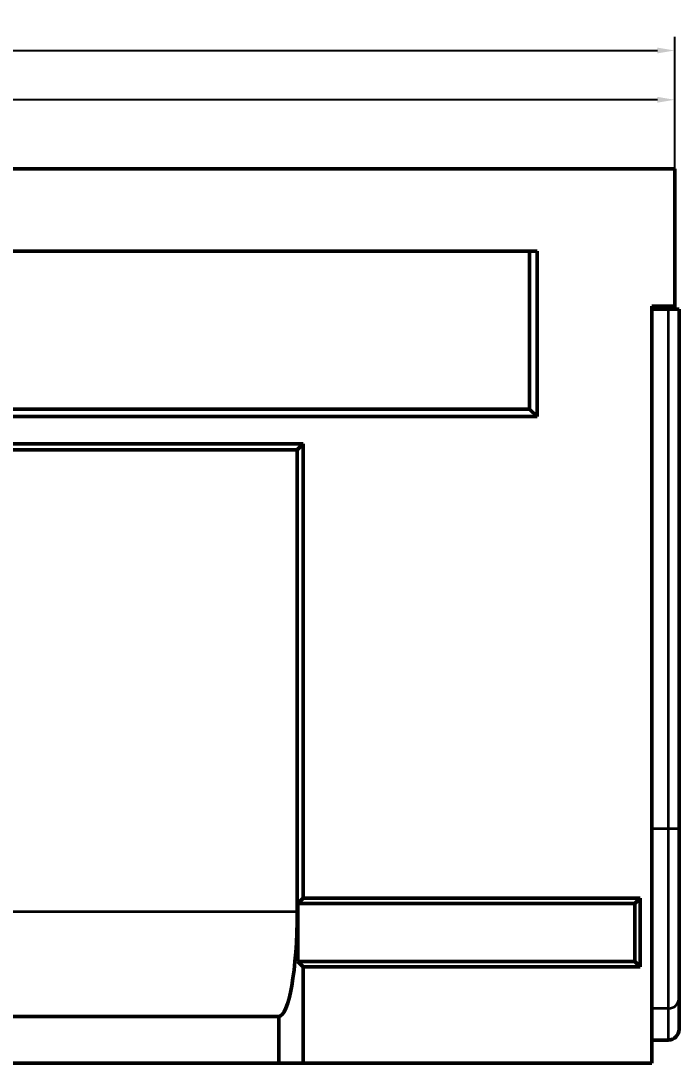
# Model space of a CAD drawing. Header units: millimetres. Extents: x 0 to 3089, y -40 to 1485.
# Drawn here: x 1720.9 to 1960, y 733.7 to 1112.4 of the extents above; entities that cross this region are included whole.
import ezdxf

# ---------------------------------------------------------------- set-up
doc = ezdxf.new("R2010")
doc.units = ezdxf.units.MM
doc.header["$LTSCALE"] = 2.5
for name, color, linetype, lineweight in [('Bemaßung (ISO)', 7, 'Continuous', 25), ('Sichtbar (ISO)', 7, 'Continuous', 50), ('Sichtbar schmal (ISO)', 7, 'Continuous', 35)]:
    doc.layers.add(name, color=color, linetype=linetype, lineweight=lineweight)
doc.styles.add('TXT 3_5', font='isocpeur.ttf')
doc.dimstyles.new('Anrin Standard (DIN)', dxfattribs={"dimscale": 2.5, "dimtxt": 3.5, "dimasz": 2.5, "dimexe": 2, "dimexo": 0, "dimgap": 0.8, "dimtad": 1, "dimrnd": 1e-08, "dimtxsty": 'TXT 3_5', "dimcen": 0.09, "dimdle": 10, "dimclrd": 256, "dimclre": 256, "dimadec": 0, "dimazin": 2, "dimtfac": 0.714286, "dimtmove": 0, "dimatfit": 3, "dimfxl": 1, "dimtolj": 1, "dimlwd": -1, "dimlwe": -1, "dimarcsym": 0})

# ---------------------------------------------------------------- blocks, each defined once
blk = doc.blocks.new('*D30')
at = {"layer": 'Bemaßung (ISO)', "transparency": 16777216}
for p, q in [((958.37, 1058.7), (958.37, 1088.76)), ((1958.37, 1058.7), (1958.37, 1088.76)), ((1952.12, 1083.76), (964.62, 1083.76))]:
    blk.add_line(p, q, dxfattribs=at)
for points in [[(964.62, 1084.81), (964.62, 1082.72), (958.37, 1083.76)], [(1952.12, 1084.81), (1952.12, 1082.72), (1958.37, 1083.76)]]:
    blk.add_solid(points, dxfattribs=at)
at = {"layer": 'Defpoints', "color": 0, "transparency": 16777216}
for p in [(958.37, 1083.76), (958.37, 1058.7), (1958.37, 1058.7)]:
    blk.add_point(p, dxfattribs=at)
at = {"layer": 'Bemaßung (ISO)', "color": 0, "transparency": 16777216, "insert": (1447.84, 1094.51), "char_height": 8.75, "attachment_point": 1, "style": 'TXT 3_5'}
blk.add_mtext('\\A1;1000', dxfattribs=at)
blk = doc.blocks.new('*D35')
at = {"layer": 'Bemaßung (ISO)', "transparency": 16777216}
for p, q in [((950.37, 1008.7), (950.37, 1106.66)), ((1958.37, 1053.7), (1958.37, 1106.66)), ((956.62, 1101.66), (1952.12, 1101.66))]:
    blk.add_line(p, q, dxfattribs=at)
for points in [[(956.62, 1102.7), (956.62, 1100.62), (950.37, 1101.66)], [(1952.12, 1102.7), (1952.12, 1100.62), (1958.37, 1101.66)]]:
    blk.add_solid(points, dxfattribs=at)
at = {"layer": 'Defpoints', "color": 0, "transparency": 16777216}
for p in [(1958.37, 1101.66), (1958.37, 1053.7), (950.37, 1008.7)]:
    blk.add_point(p, dxfattribs=at)
at = {"layer": 'Bemaßung (ISO)', "color": 0, "transparency": 16777216, "insert": (1444.99, 1112.41), "char_height": 8.75, "attachment_point": 1, "style": 'TXT 3_5'}
blk.add_mtext('\\A1;1008', dxfattribs=at)

msp = doc.modelspace()

# ---------------------------------------------------------------- linework, layer by layer
at = {"layer": 'Sichtbar (ISO)'}
for p, q in [((1958.367, 1058.703), (958.367, 1058.703)), ((1958.367, 1058.703), (1958.367, 1007.703)), ((1008.367, 1028.703), (1908.367, 1028.703)), ((1905.687, 1028.703), (1905.687, 971.383)), ((1908.367, 1028.703), (1908.367, 968.703)), ((1950.117, 1008.703), (1958.367, 1008.703)), ((1950.117, 733.703), (1950.117, 1008.703)), ((1959.992, 1007.703), (1950.117, 1007.703)), ((1955.117, 1008.703), (1955.117, 1007.703)), ((1959.992, 1007.703), (1959.992, 746.062)), ((1905.687, 971.383), (1011.046, 971.383)), ((1908.367, 968.703), (1905.687, 971.383)), ((1908.367, 968.703), (1008.367, 968.703)), ((1528.367, 958.703), (1823.367, 958.703)), ((1823.367, 958.703), (1821.251, 956.587)), ((1823.367, 958.703), (1823.367, 793.703)), ((1821.251, 956.587), (1530.483, 956.587)), ((1821.251, 956.587), (1821.251, 788.703)), ((1823.367, 793.703), (1821.427, 791.764)), ((1821.427, 791.764), (1943.927, 791.764)), ((1821.427, 791.764), (1821.427, 770.643)), ((1823.367, 793.703), (1945.867, 793.703)), ((1945.867, 793.703), (1943.927, 791.764)), ((1943.927, 791.764), (1943.927, 770.643)), ((1945.867, 793.703), (1945.867, 768.703)), ((1943.927, 770.643), (1821.427, 770.643)), ((1821.427, 770.643), (1823.367, 768.703)), ((1945.867, 768.703), (1943.927, 770.643)), ((1945.867, 768.703), (1823.367, 768.703)), ((1823.367, 768.703), (1823.367, 733.703)), ((1814.55, 750.703), (1537.183, 750.703)), ((1814.55, 750.703), (1814.55, 733.703)), ((1950.117, 742.058), (1956.054, 742.058)), ((1950.117, 733.703), (950.367, 733.703))]:
    msp.add_line(p, q, dxfattribs=at)
for centre, major_axis, ratio in [((1814.55, 788.703), (0, 38), 0.176327), ((1956.054, 746.062), (0, 4.005), 0.9832549)]:
    msp.add_ellipse(centre, major_axis=major_axis, ratio=ratio, start_param=3.1415927, end_param=4.712389, dxfattribs=at)
at = {"layer": 'Sichtbar schmal (ISO)'}
for p, q in [((1956.054, 1007.703), (1956.054, 742.058)), ((1959.992, 818.83), (1950.117, 818.83)), ((1821.251, 788.703), (1530.483, 788.703)), ((1956.054, 753.567), (1950.117, 753.567))]:
    msp.add_line(p, q, dxfattribs=at)
msp.add_ellipse((1956.054, 757.438), major_axis=(3.937, 0), ratio=0.9832549, start_param=4.712389, end_param=6.2831853, dxfattribs=at)

# ---------------------------------------------------------------- dimensions: what is measured, and where the dimension line sits
at = {"layer": 'Bemaßung (ISO)'}
dim = msp.add_linear_dim(base=(1958.367, 1101.658), p1=(950.367, 1008.703), p2=(1958.367, 1053.703), dimstyle='Anrin Standard (DIN)', override={"dimgap": 0.8, "dimdec": 2, "dimtol": 0, "dimlim": 0, "dimtp": 0, "dimtm": 0, "dimtdec": 2, "dimtofl": 0, "dimatfit": 1}, dxfattribs=at)
dim.commit()
dim.dimension.update_dxf_attribs({"geometry": '*D35', "text_midpoint": (1455.492, 1101.658), "dimtype": 160})
dim = msp.add_linear_dim(base=(958.367, 1083.764), p1=(1958.367, 1058.703), p2=(958.367, 1058.703), angle=180, dimstyle='Anrin Standard (DIN)', override={"dimgap": 0.8, "dimdec": 2, "dimtol": 0, "dimlim": 0, "dimtp": 0, "dimtm": 0, "dimtdec": 2, "dimtofl": 0, "dimatfit": 1}, dxfattribs=at)
dim.commit()
dim.dimension.update_dxf_attribs({"geometry": '*D30', "text_midpoint": (1458.342, 1083.764), "dimtype": 160})

doc.saveas('drawing.dxf')
